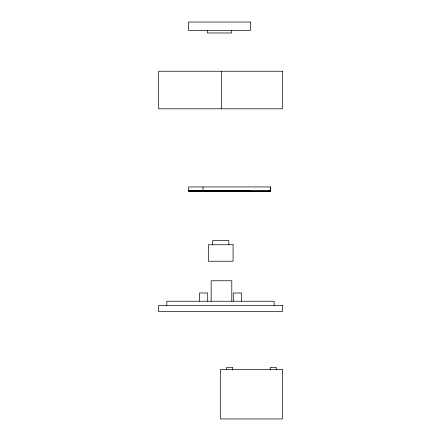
<?xml version="1.0" encoding="UTF-8"?>
<svg xmlns="http://www.w3.org/2000/svg" width="441" height="441" viewBox="0 0 441 441"><rect width="100%" height="100%" fill="white"/><g stroke="black" fill="none" stroke-linecap="round" stroke-linejoin="round"><path stroke-width="0.66" d="M203.031 191.063L203.031 186.934M250.488 190.898L188.588 191.025L262.869 191.063M188.588 190.997L270.587 191.058L270.587 186.94L188.588 186.94L188.588 191.063L270.642 191.058L268.111 191.047M270.587 186.94L270.587 191.063L262.869 191.03M207.16 191.063L231.916 191.063L207.16 191.063L231.916 191.063L231.442 191.025M276.209 369.431L276.209 367.37L270.228 367.37L270.228 370.12M274.148 305.37L274.148 301.242L166.852 301.242L166.852 305.37M241.547 301.242L241.547 292.989L233.295 292.989L233.295 301.242M232.672 370.12L232.672 367.37L226.691 367.37L226.691 369.431M231.795 301.242L231.795 280.763L211.162 280.763L211.162 301.242M231.712 30.501L231.712 32.976L207.364 32.976L207.364 30.501M228.818 244.738L228.818 240.61L212.584 240.61L212.584 244.738M221.476 71.244L221.476 108.795M207.705 301.242L207.705 292.989L199.453 292.989L199.453 301.242M250.488 22.05L188.588 22.05L188.588 30.501L250.488 30.501L250.488 22.05M282.4 71.244L158.6 71.244L158.6 108.795L282.4 108.795L282.4 71.244M233.08 244.738L208.323 244.738L208.323 261.243L233.08 261.243L233.08 244.738M282.4 305.37L158.6 305.37L158.6 311.644L282.4 311.644L282.4 305.37M282.4 369.431L220.5 369.431L220.5 418.95L282.4 418.95L282.4 369.431"/></g></svg>
